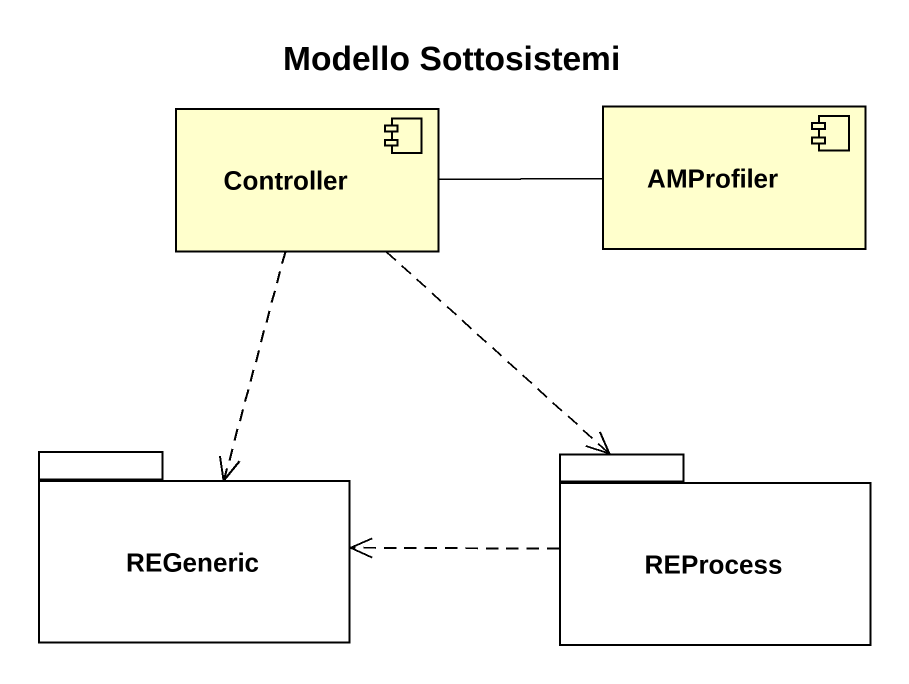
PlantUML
@startuml
title Modello Sottosistemi
component Controller
component AMProfiler
package REGeneric {
}
package REProcess {
}
Controller -right- AMProfiler
Controller ..> REGeneric
Controller ..> REProcess
REProcess .left.> REGeneric
@enduml
